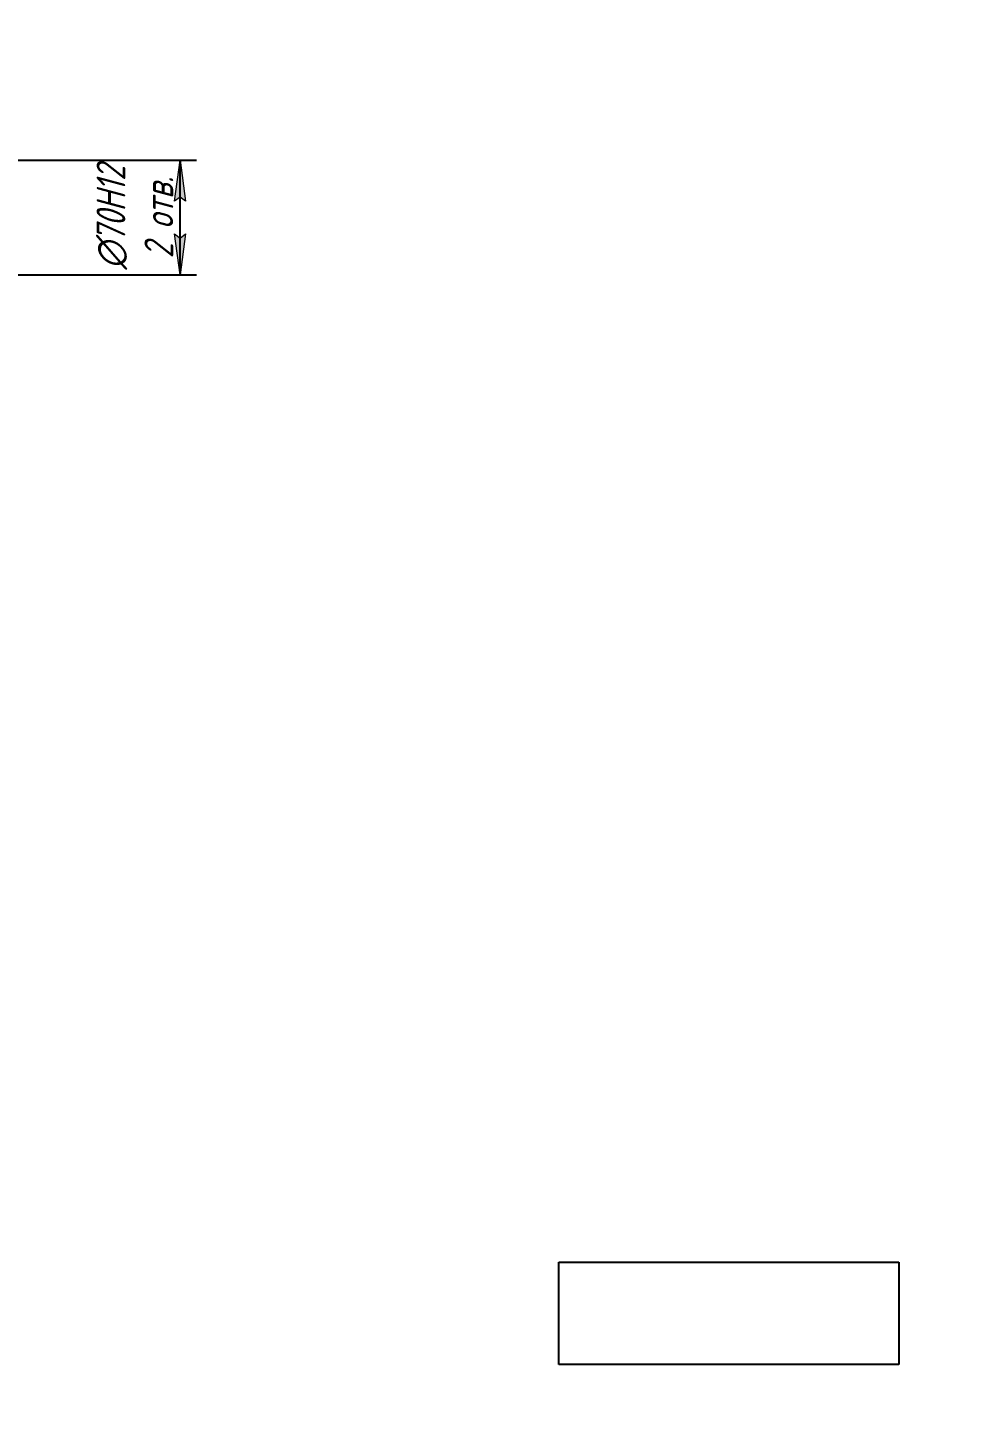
# Model space of a CAD drawing. Header units: millimetres. Extents: x 0 to 210, y 0 to 297.
# Drawn here: x 94.6 to 210, y 0 to 169.5 of the extents above; entities that cross this region are included whole.
import ezdxf

# ---------------------------------------------------------------- set-up
doc = ezdxf.new("R2010")
doc.units = ezdxf.units.MM
doc.linetypes.add('K5LT_THIN', pattern=[0])
doc.layers.add('Системный слой', color=7, linetype='Continuous')
doc.styles.add('KDIMTEXTSTYLE', font='GOST_AU.SHX', dxfattribs={"width": 0.96, "oblique": 15, "height": 5})
doc.dimstyles.new('KDIMSTYLE (0.20)', dxfattribs={"dimtxt": 5, "dimasz": 1, "dimexe": 2, "dimexo": 0.0625, "dimgap": 1, "dimtad": 1, "dimlfac": 5, "dimtxsty": 'KDIMTEXTSTYLE', "dimsah": 1, "dimcen": 0.09, "dimdle": 1, "dimadec": 0, "dimazin": 0, "dimtfac": 0.667, "dimtmove": 0, "dimatfit": 3, "dimfxl": 1, "dimtvp": 1, "dimtolj": 1, "dimtzin": 0, "dimarcsym": 0})
picture_1 = doc.add_image_def('image1.jpg', size_in_pixel=(394, 119))

# ---------------------------------------------------------------- blocks, each defined once
blk = doc.blocks.new('KDIMARROW_01')
at = {"layer": 'Системный слой'}
blk.add_hatch(color=0, dxfattribs=at).paths.add_polyline_path([(0, 0), (-5, 0.66), (-4.5, 0), (-5, -0.66)])
at = {"layer": 'Системный слой', "color": 0, "linetype": 'K5LT_THIN', "lineweight": 18}
for p, q in [((-4.5, 0), (-5, 0.66)), ((-5, 0.66), (0, 0)), ((0, 0), (-5, -0.66)), ((-5, -0.66), (-4.5, 0)), ((0, 0), (-1, 0))]:
    blk.add_line(p, q, dxfattribs=at)

msp = doc.modelspace()

# ---------------------------------------------------------------- dimensions: what is measured, and where the dimension line sits
at = {"layer": 'Системный слой', "color": 7}
msp.add_linear_dim(base=(113.1517, 153.4174), p1=(87.6112, 139.4174), p2=(87.6112, 153.4174), angle=90, dimstyle='KDIMSTYLE (0.20)', override={"dimexo": 0, "dimpost": '\\H3.5;\\W0.965;\\Q15;∅<>\\H3.5;\\W0.965;\\Q15;\\Q15;H12\\X\\H3.5;\\W0.965;\\Q15;\\Q15;2 отв.', "dimblk1": 'KDIMARROW_01', "dimblk2": 'KDIMARROW_01', "dimse1": 0, "dimse2": 0, "dimclrt": 7, "dimtolj": 1}, dxfattribs=at).render()

# ---------------------------------------------------------------- pictures from other files: only their frames are drawn
at = {"layer": 'Системный слой'}
image = msp.add_image(picture_1, insert=(159.2989, 6.6467), size_in_units=(41.4021, 12.5047), dxfattribs=at)
image.dxf.flags = 15

doc.saveas('drawing.dxf')
